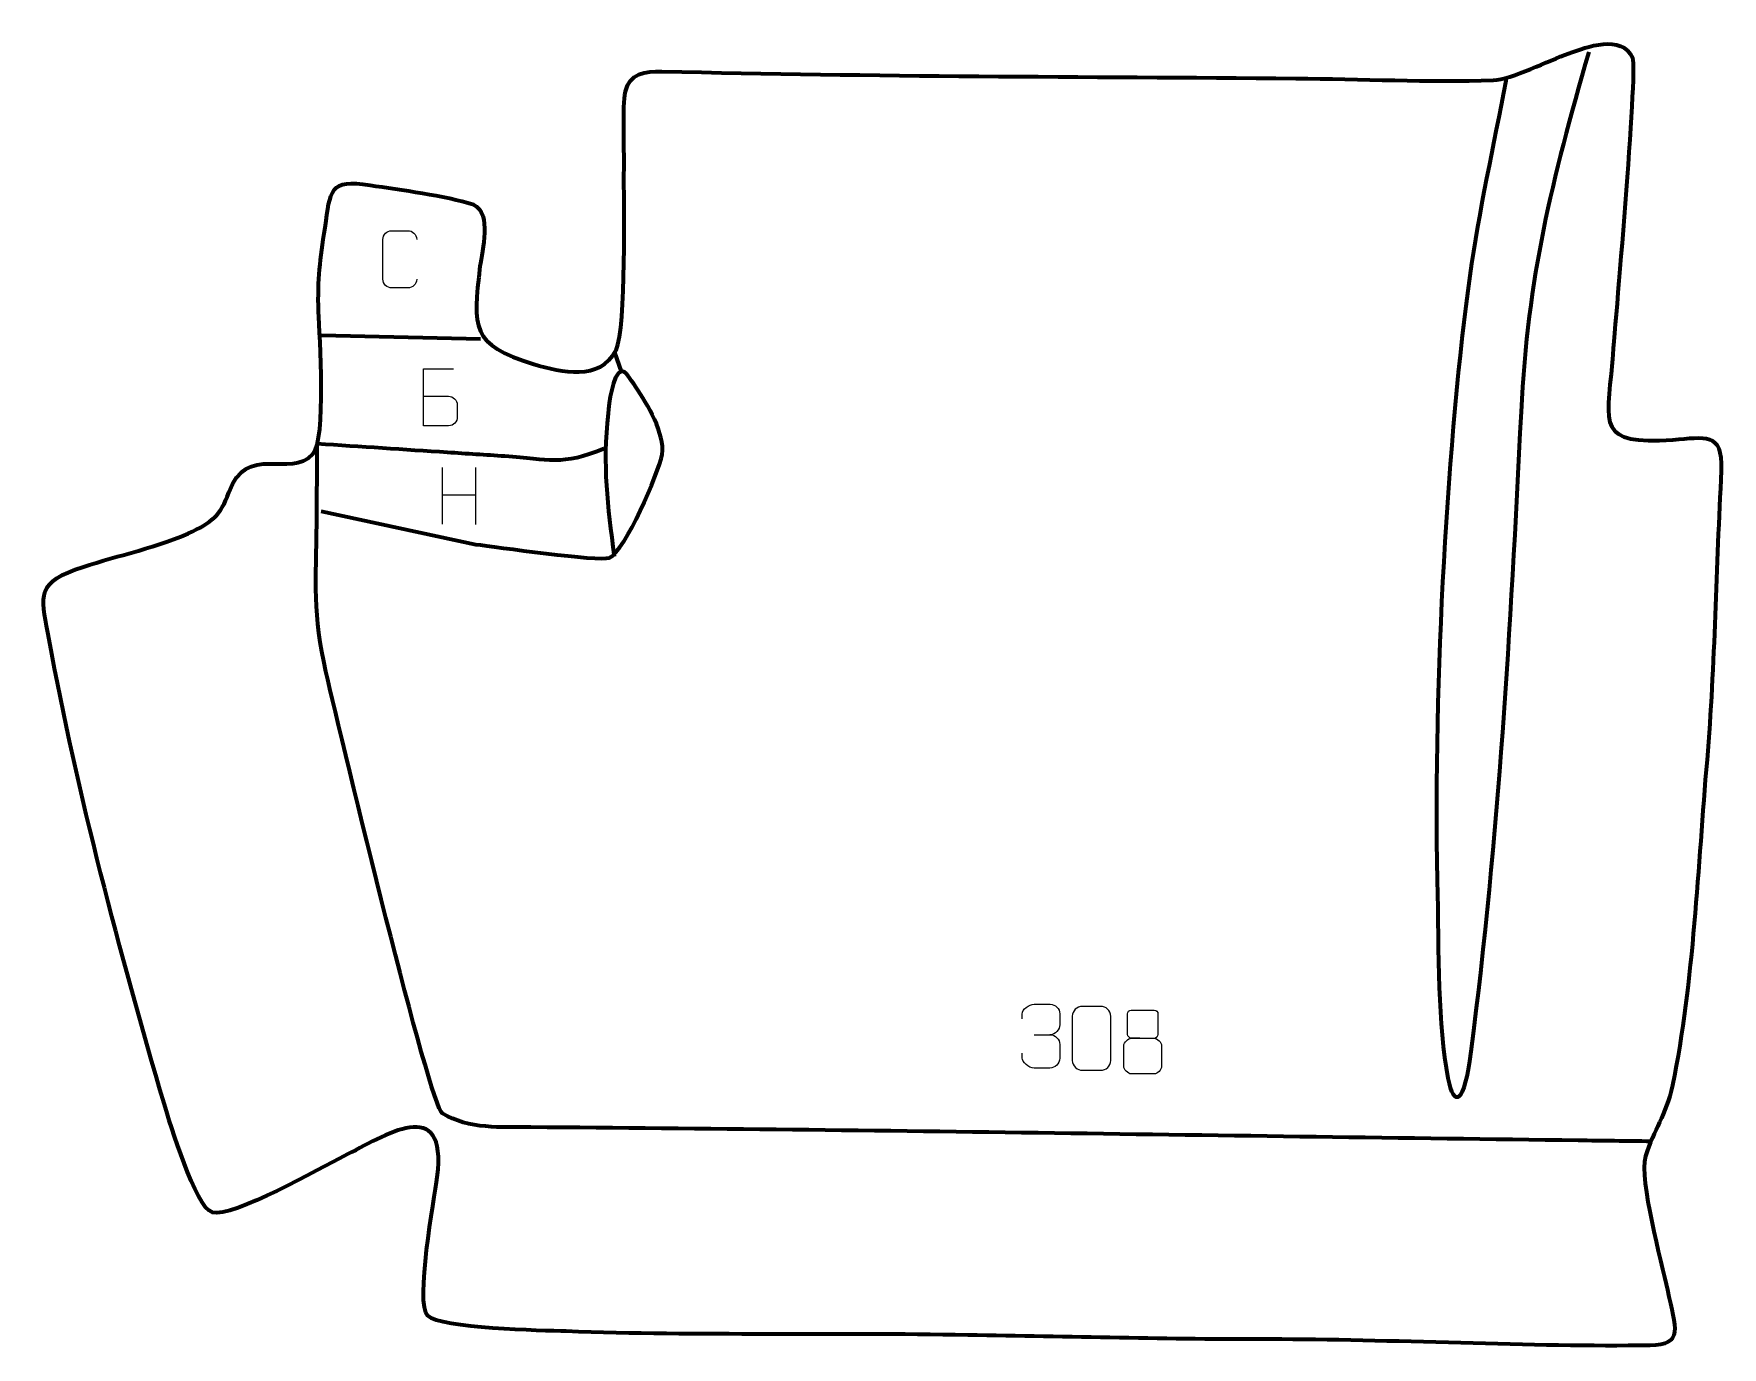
# Model space of a CAD drawing. Header units: millimetres. Extents: x -602 to 59, y 85 to 599.
import ezdxf

# ---------------------------------------------------------------- set-up
doc = ezdxf.new("R2010")
doc.units = ezdxf.units.MM
doc.header["$MEASUREMENT"] = 0
doc.layers.add('layer 2', color=7, linetype='Continuous')
doc.layers.add('layer 3', color=7, linetype='Continuous')

msp = doc.modelspace()

# ---------------------------------------------------------------- linework, layer by layer
at = {"layer": 'layer 2', "color": 140, "lineweight": 158}
for points, knots in [([(7.0563, 591.7101), (-7.5624, 540.7376), (-16.8085, 504.5049), (-19.4732, 450.931), (-19.4732, 450.931), (-23.8109, 363.7183), (-28.0628, 287.1429), (-39.0921, 200.6803), (-39.0921, 200.6803), (-41.7726, 179.6669), (-45.6756, 178.5088), (-47.9459, 190.282), (-47.9459, 190.282), (-51.9782, 211.1915), (-51.5273, 238.2974), (-52.155, 267.7889), (-52.155, 267.7889), (-53.8166, 345.8556), (-47.9377, 443.0249), (-39.4113, 504.1412), (-39.4113, 504.1412), (-35.8316, 529.8006), (-30.029, 555.0145), (-25.3339, 580.4961), (-25.3339, 580.4961), (-25.3339, 580.4961), (-25.1141, 581.689), (-25.1141, 581.689)], [0, 0, 0, 0, 0.125, 0.125, 0.125, 0.125, 0.25, 0.25, 0.25, 0.25, 0.375, 0.375, 0.375, 0.375, 0.5, 0.5, 0.5, 0.5, 0.625, 0.625, 0.625, 0.625, 0.75, 0.75, 0.75, 0.75, 1, 1, 1, 1]), ([(-489.1388, 412.056), (-489.1388, 412.056), (-428.549, 399.0914), (-428.549, 399.0914), (-428.549, 399.0914), (-421.1338, 398.2139), (-380.0698, 392.3323), (-376.4385, 393.8566), (-376.4385, 393.8566), (-369.9098, 396.597), (-357.3146, 426.8366), (-355.6081, 434.28), (-355.6081, 434.28), (-354.6069, 442.437), (-361.4164, 454.0249), (-365.8706, 460.52), (-365.8706, 460.52), (-368.4616, 464.2981), (-370.0792, 467.0377), (-371.561, 466.7324), (-371.561, 466.7324), (-375.2061, 465.9812), (-376.4142, 453.9729), (-376.82, 450.2638), (-376.82, 450.2638), (-379.0667, 429.7334), (-377.0956, 414.5746), (-374.414, 394.3809)], [0, 0, 0, 0, 0.125, 0.125, 0.125, 0.125, 0.25, 0.25, 0.25, 0.25, 0.375, 0.375, 0.375, 0.375, 0.5, 0.5, 0.5, 0.5, 0.625, 0.625, 0.625, 0.625, 0.75, 0.75, 0.75, 0.75, 1, 1, 1, 1]), ([(31.3792, 165.5419), (21.8692, 165.6631), (12.3592, 165.7843), (2.8492, 165.9055), (2.8492, 165.9055), (-133.7897, 167.6476), (-270.4497, 170.0726), (-407.0901, 171.1062), (-407.0901, 171.1062), (-418.7225, 171.1432), (-431.2589, 170.2124), (-441.6569, 176.4957), (-441.6569, 176.4957), (-446.6545, 179.5157), (-480.3705, 319.7796), (-487.2565, 349.3909), (-487.2565, 349.3909), (-492.2889, 371.11), (-491.1714, 385.3711), (-490.8429, 407.1088), (-490.8429, 407.1088), (-490.7734, 417.5475), (-490.705, 427.9862), (-490.6355, 438.4248)], [0, 0, 0, 0, 0.14285714, 0.14285714, 0.14285714, 0.14285714, 0.28571429, 0.28571429, 0.28571429, 0.28571429, 0.42857143, 0.42857143, 0.42857143, 0.42857143, 0.57142857, 0.57142857, 0.57142857, 0.57142857, 0.71428571, 0.71428571, 0.71428571, 0.71428571, 1, 1, 1, 1]), ([(-378.4457, 436.5364), (-395.0431, 429.7157), (-399.8472, 432.3713), (-417.1652, 433.5684), (-417.1652, 433.5684), (-424.661, 434.0866), (-432.1625, 434.5517), (-439.6602, 435.0465), (-439.6602, 435.0465), (-456.6519, 436.1726), (-473.6437, 437.2987), (-490.6355, 438.4248)], [0, 0, 0, 0, 0.25, 0.25, 0.25, 0.25, 0.5, 0.5, 0.5, 0.5, 1, 1, 1, 1])]:
    msp.add_open_spline(points, degree=3, knots=knots, dxfattribs=at)
for points in [[(-426.6966, 479.3923), (-426.6966, 479.3923), (-489.0061, 480.8475), (-489.0061, 480.8475)], [(-371.561, 466.7324), (-371.561, 466.7324), (-374.2066, 474.2273), (-374.2066, 474.2273)]]:
    msp.add_open_spline(points, degree=3, dxfattribs=at)
at = {"layer": 'layer 3', "color": 242, "lineweight": 158}
msp.add_open_spline([(-235.993, 89.7656), (-196.439, 89.2193), (-156.8888, 88.0648), (-117.3311, 88.1273), (-117.3311, 88.1273), (-72.2514, 88.1985), (-13.8487, 85.0426), (31.038, 85.7331), (31.038, 85.7331), (44.2208, 85.9359), (41.1302, 92.3438), (37.8332, 107.4354), (37.8332, 107.4354), (35.3863, 118.6361), (26.7141, 150.1785), (29.2543, 159.7888), (29.2543, 159.7888), (32.6377, 170.3851), (37.137, 175.4059), (39.7952, 187.5), (39.7952, 187.5), (48.1607, 228.1282), (49.671, 273.2092), (53.3346, 314.7819), (53.3346, 314.7819), (56.4188, 352.2674), (56.8515, 390.3957), (58.9222, 428.069), (58.9222, 428.069), (59.2871, 443.5024), (52.6611, 440.9113), (39.9424, 440.0692), (39.9424, 440.0692), (10.1012, 438.0933), (14.0666, 445.3132), (16.1555, 470.0926), (16.1555, 470.0926), (17.1911, 482.3761), (26.0863, 584.307), (24.2025, 589.4586), (24.2025, 589.4586), (19.85, 598.8525), (6.3084, 593.7403), (-0.8969, 591.1521), (-0.8969, 591.1521), (-8.2569, 588.5084), (-23.3888, 580.9562), (-30.2808, 580.7178), (-30.2808, 580.7178), (-55.5409, 579.844), (-82.2114, 581.1832), (-107.6728, 581.4021), (-107.6728, 581.4021), (-190.3486, 582.1128), (-273.0846, 582.0586), (-355.7169, 584.1559), (-355.7169, 584.1559), (-362.2222, 584.3212), (-368.5424, 583.1936), (-369.9946, 576.2612), (-369.9946, 576.2612), (-371.2504, 570.266), (-370.4416, 553.8748), (-370.5841, 546.3843), (-370.5841, 546.3843), (-370.7635, 533.1743), (-369.524, 484.365), (-373.6958, 475.1403), (-373.6958, 475.1403), (-380.1975, 462.7505), (-394.8064, 466.4732), (-405.8729, 469.5833), (-405.8729, 469.5833), (-430.751, 477.3563), (-429.8055, 483.5606), (-426.952, 507.8834), (-426.952, 507.8834), (-426.203, 514.2679), (-422.1082, 528.4662), (-429.5542, 532.0407), (-429.5542, 532.0407), (-440.8558, 535.7031), (-457.8527, 537.7318), (-469.994, 539.6524), (-469.994, 539.6524), (-485.9926, 542.1832), (-485.4305, 537.6396), (-487.6043, 523.0044), (-487.6043, 523.0044), (-489.5181, 510.1603), (-490.5234, 503.2677), (-490.1591, 490.1683), (-490.1591, 490.1683), (-489.7315, 480.5407), (-487.0022, 440.221), (-492.3856, 434.3872), (-492.3856, 434.3872), (-501.1591, 424.8795), (-518.4133, 439.0208), (-525.2871, 419.3505), (-525.2871, 419.3505), (-528.4307, 410.3546), (-532.1853, 407.5427), (-541.1226, 403.3546), (-541.1226, 403.3546), (-556.4484, 396.8787), (-570.3313, 394.5171), (-585.3794, 389.2509), (-585.3794, 389.2509), (-601.6142, 383.5694), (-598.2686, 376.9393), (-595.6097, 361.9493), (-595.6097, 361.9493), (-584.5125, 301.4634), (-567.9187, 239.4209), (-550.6312, 180.3414), (-550.6312, 180.3414), (-548.182, 172.7867), (-538.4656, 139.7809), (-531.6688, 137.7648), (-531.6688, 137.7648), (-524.005, 135.4915), (-489.0974, 155.3274), (-480.2711, 159.7602), (-480.2711, 159.7602), (-464.4626, 167.6385), (-439.4939, 184.6102), (-443.6705, 151.6046), (-443.6705, 151.6046), (-444.9185, 143.0103), (-452.3107, 102.2554), (-447.4317, 97.2947), (-447.4317, 97.2947), (-442.5293, 92.31), (-402.4491, 91.5829), (-393.2832, 91.2561), (-393.2832, 91.2561), (-340.8865, 89.3881), (-288.4089, 90.7743), (-235.993, 89.7656)], degree=3, knots=[0, 0, 0, 0, 0.02777778, 0.02777778, 0.02777778, 0.02777778, 0.05555556, 0.05555556, 0.05555556, 0.05555556, 0.08333333, 0.08333333, 0.08333333, 0.08333333, 0.11111111, 0.11111111, 0.11111111, 0.11111111, 0.13888889, 0.13888889, 0.13888889, 0.13888889, 0.16666667, 0.16666667, 0.16666667, 0.16666667, 0.19444444, 0.19444444, 0.19444444, 0.19444444, 0.22222222, 0.22222222, 0.22222222, 0.22222222, 0.25, 0.25, 0.25, 0.25, 0.27777778, 0.27777778, 0.27777778, 0.27777778, 0.30555556, 0.30555556, 0.30555556, 0.30555556, 0.33333333, 0.33333333, 0.33333333, 0.33333333, 0.36111111, 0.36111111, 0.36111111, 0.36111111, 0.38888889, 0.38888889, 0.38888889, 0.38888889, 0.41666667, 0.41666667, 0.41666667, 0.41666667, 0.44444444, 0.44444444, 0.44444444, 0.44444444, 0.47222222, 0.47222222, 0.47222222, 0.47222222, 0.5, 0.5, 0.5, 0.5, 0.52777778, 0.52777778, 0.52777778, 0.52777778, 0.55555556, 0.55555556, 0.55555556, 0.55555556, 0.58333333, 0.58333333, 0.58333333, 0.58333333, 0.61111111, 0.61111111, 0.61111111, 0.61111111, 0.63888889, 0.63888889, 0.63888889, 0.63888889, 0.66666667, 0.66666667, 0.66666667, 0.66666667, 0.69444444, 0.69444444, 0.69444444, 0.69444444, 0.72222222, 0.72222222, 0.72222222, 0.72222222, 0.75, 0.75, 0.75, 0.75, 0.77777778, 0.77777778, 0.77777778, 0.77777778, 0.80555556, 0.80555556, 0.80555556, 0.80555556, 0.83333333, 0.83333333, 0.83333333, 0.83333333, 0.86111111, 0.86111111, 0.86111111, 0.86111111, 0.88888889, 0.88888889, 0.88888889, 0.88888889, 0.91666667, 0.91666667, 0.91666667, 0.91666667, 0.94444444, 0.94444444, 0.94444444, 0.94444444, 1, 1, 1, 1], dxfattribs=at)
at = {"layer": 'layer 3', "color": 250, "lineweight": 9}
for points, knots in [([(-451.6883, 502.875), (-451.8135, 500.794), (-453.3157, 499.4688), (-455.2394, 499.4591), (-455.2394, 499.4591), (-457.328, 499.4594), (-459.4166, 499.4594), (-461.5049, 499.4591), (-461.5049, 499.4591), (-463.2291, 499.3647), (-464.9955, 501.0526), (-464.9855, 502.8594), (-464.9855, 502.8594), (-464.9851, 508.0276), (-464.9851, 513.1953), (-464.9855, 518.3627), (-464.9855, 518.3627), (-464.9817, 520.2778), (-463.4172, 521.8177), (-461.4893, 521.8056), (-461.4893, 521.8056), (-459.4063, 521.8056), (-457.3228, 521.8056), (-455.2394, 521.8056), (-455.2394, 521.8056), (-453.4959, 521.8374), (-451.7122, 520.5015), (-451.6883, 518.3181)], [0, 0, 0, 0, 0.125, 0.125, 0.125, 0.125, 0.25, 0.25, 0.25, 0.25, 0.375, 0.375, 0.375, 0.375, 0.5, 0.5, 0.5, 0.5, 0.625, 0.625, 0.625, 0.625, 0.75, 0.75, 0.75, 0.75, 1, 1, 1, 1]), ([(-449.0972, 457.0928), (-445.8382, 457.0932), (-442.5789, 457.0932), (-439.3192, 457.0928), (-439.3192, 457.0928), (-437.5498, 457.0773), (-435.8269, 455.5223), (-435.8269, 453.6865), (-435.8269, 453.6865), (-435.8273, 452.6757), (-435.8273, 449.9444), (-435.8269, 448.9333), (-435.8269, 448.9333), (-435.8111, 447.2692), (-437.1924, 445.4654), (-439.2717, 445.4806), (-439.2717, 445.4806), (-442.5317, 445.4809), (-445.7914, 445.4809), (-449.0508, 445.4806), (-449.0508, 445.4806), (-449.0508, 452.931), (-449.0508, 460.3811), (-449.0508, 467.8309), (-449.0508, 467.8309), (-446.9247, 467.8309), (-439.453, 467.8309), (-437.3266, 467.8309)], [0, 0, 0, 0, 0.125, 0.125, 0.125, 0.125, 0.25, 0.25, 0.25, 0.25, 0.375, 0.375, 0.375, 0.375, 0.5, 0.5, 0.5, 0.5, 0.625, 0.625, 0.625, 0.625, 0.75, 0.75, 0.75, 0.75, 1, 1, 1, 1]), ([(-214.7333, 213.5329), (-214.7333, 213.5329), (-214.7333, 215.3901), (-214.7333, 215.3901), (-214.7333, 215.3901), (-214.7476, 217.132), (-212.0831, 219.2501), (-210.024, 219.2274), (-210.024, 219.2274), (-207.9599, 219.2274), (-205.8959, 219.2274), (-203.8322, 219.2274), (-203.8322, 219.2274), (-201.6377, 219.2362), (-200.0394, 217.3894), (-199.995, 215.4773), (-199.995, 215.4773), (-199.9954, 214.0422), (-199.9954, 212.6071), (-199.995, 211.1716), (-199.995, 211.1716), (-200.0436, 209.5181), (-201.6462, 207.2881), (-203.8445, 207.2981), (-203.8445, 207.2981), (-201.6408, 207.2869), (-200.0328, 205.4837), (-199.9788, 203.4242), (-199.9788, 203.4242), (-199.9792, 201.6395), (-199.9792, 199.8548), (-199.9788, 198.0697), (-199.9788, 198.0697), (-199.9687, 196.0083), (-202.0236, 194.2452), (-203.8445, 194.2533), (-203.8445, 194.2533), (-205.9098, 194.2536), (-207.975, 194.2536), (-210.0406, 194.2533), (-210.0406, 194.2533), (-212.2092, 194.2648), (-214.7402, 196.665), (-214.7588, 198.1268), (-214.7588, 198.1268), (-214.7588, 198.1268), (-214.7588, 200.0354), (-214.7588, 200.0354)], [0, 0, 0, 0, 0.07692308, 0.07692308, 0.07692308, 0.07692308, 0.15384615, 0.15384615, 0.15384615, 0.15384615, 0.23076923, 0.23076923, 0.23076923, 0.23076923, 0.30769231, 0.30769231, 0.30769231, 0.30769231, 0.38461538, 0.38461538, 0.38461538, 0.38461538, 0.46153846, 0.46153846, 0.46153846, 0.46153846, 0.53846154, 0.53846154, 0.53846154, 0.53846154, 0.61538462, 0.61538462, 0.61538462, 0.61538462, 0.69230769, 0.69230769, 0.69230769, 0.69230769, 0.76923077, 0.76923077, 0.76923077, 0.76923077, 0.84615385, 0.84615385, 0.84615385, 0.84615385, 1, 1, 1, 1]), ([(-191.1275, 218.3681), (-188.7614, 218.3681), (-186.3949, 218.3681), (-184.0284, 218.3681), (-184.0284, 218.3681), (-182.0479, 218.4037), (-180.0219, 216.9094), (-179.9948, 214.4673), (-179.9948, 214.4673), (-179.9952, 208.7099), (-179.9952, 202.9521), (-179.9948, 197.1939), (-179.9948, 197.1939), (-180.1369, 194.8663), (-181.8433, 193.384), (-184.0284, 193.3732), (-184.0284, 193.3732), (-186.4008, 193.3736), (-188.7732, 193.3736), (-191.1452, 193.3732), (-191.1452, 193.3732), (-193.1037, 193.2676), (-195.1101, 195.1555), (-195.0987, 197.1765), (-195.0987, 197.1765), (-195.0983, 202.9571), (-195.0983, 208.7374), (-195.0987, 214.5172), (-195.0987, 214.5172), (-195.0944, 216.6592), (-193.3173, 218.3817), (-191.1275, 218.3681)], [0, 0, 0, 0, 0.11111111, 0.11111111, 0.11111111, 0.11111111, 0.22222222, 0.22222222, 0.22222222, 0.22222222, 0.33333333, 0.33333333, 0.33333333, 0.33333333, 0.44444444, 0.44444444, 0.44444444, 0.44444444, 0.55555556, 0.55555556, 0.55555556, 0.55555556, 0.66666667, 0.66666667, 0.66666667, 0.66666667, 0.77777778, 0.77777778, 0.77777778, 0.77777778, 1, 1, 1, 1]), ([(-173.5246, 215.4573), (-173.5246, 213.2443), (-173.5246, 209.562), (-173.5246, 207.3487), (-173.5246, 207.3487), (-173.5096, 206.8413), (-172.7022, 205.9099), (-172.0021, 205.9111), (-172.0021, 205.9111), (-169.0322, 205.9113), (-166.062, 205.8264), (-163.0916, 205.8261), (-163.0916, 205.8261), (-162.2945, 205.8303), (-161.5738, 206.6206), (-161.5764, 207.3413), (-161.5764, 207.3413), (-161.5767, 209.5573), (-161.5767, 213.242), (-161.5764, 215.4573), (-161.5764, 215.4573), (-161.5949, 216.1681), (-162.2063, 216.9285), (-163.0402, 216.9211), (-163.0402, 216.9211), (-166.0573, 216.9208), (-169.0742, 216.9208), (-172.0908, 216.9211), (-172.0908, 216.9211), (-172.7172, 216.9287), (-173.5413, 216.2177), (-173.5246, 215.4573)], [0, 0, 0, 0, 0.11111111, 0.11111111, 0.11111111, 0.11111111, 0.22222222, 0.22222222, 0.22222222, 0.22222222, 0.33333333, 0.33333333, 0.33333333, 0.33333333, 0.44444444, 0.44444444, 0.44444444, 0.44444444, 0.55555556, 0.55555556, 0.55555556, 0.55555556, 0.66666667, 0.66666667, 0.66666667, 0.66666667, 0.77777778, 0.77777778, 0.77777778, 0.77777778, 1, 1, 1, 1]), ([(-174.9834, 202.9391), (-174.9834, 199.7683), (-174.9834, 198.0662), (-174.9834, 194.8948), (-174.9834, 194.8948), (-174.9919, 193.6729), (-173.294, 191.9802), (-172.0414, 191.9717), (-172.0414, 191.9717), (-169.0583, 191.972), (-166.075, 191.972), (-163.0916, 191.9717), (-163.0916, 191.9717), (-161.7683, 191.9834), (-160.1479, 193.605), (-160.159, 194.9042), (-160.159, 194.9042), (-160.1593, 198.0724), (-160.1593, 199.7712), (-160.159, 202.9391), (-160.159, 202.9391), (-160.2287, 204.3195), (-161.8065, 205.8981), (-163.1119, 205.892), (-163.1119, 205.892), (-166.0885, 205.8917), (-169.0651, 205.8917), (-172.0414, 205.892), (-172.0414, 205.892), (-173.1209, 205.8984), (-174.9672, 204.3195), (-174.9834, 202.9391)], [0, 0, 0, 0, 0.11111111, 0.11111111, 0.11111111, 0.11111111, 0.22222222, 0.22222222, 0.22222222, 0.22222222, 0.33333333, 0.33333333, 0.33333333, 0.33333333, 0.44444444, 0.44444444, 0.44444444, 0.44444444, 0.55555556, 0.55555556, 0.55555556, 0.55555556, 0.66666667, 0.66666667, 0.66666667, 0.66666667, 0.77777778, 0.77777778, 0.77777778, 0.77777778, 1, 1, 1, 1])]:
    msp.add_open_spline(points, degree=3, knots=knots, dxfattribs=at)
for points in [[(-441.8192, 429.1981), (-441.8192, 429.1981), (-441.8192, 407.0054), (-441.8192, 407.0054)], [(-428.7035, 429.1981), (-428.7035, 429.1981), (-428.7035, 406.8478), (-428.7035, 406.8478)], [(-441.8017, 418.5557), (-441.8017, 418.5557), (-428.7035, 418.5557), (-428.7035, 418.5557)], [(-210.0236, 207.2877), (-210.0236, 207.2877), (-203.8272, 207.2877), (-203.8272, 207.2877)]]:
    msp.add_open_spline(points, degree=3, dxfattribs=at)

doc.saveas('drawing.dxf')
